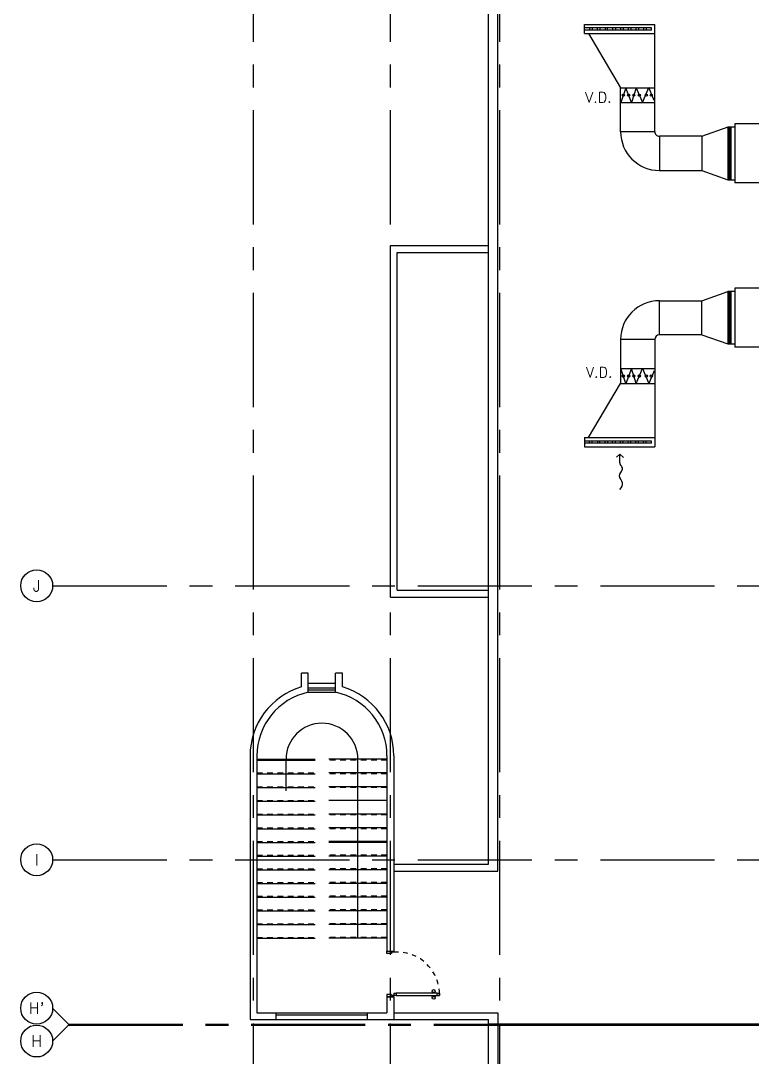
# Model space of a CAD drawing. Extents: x 88808.2 to 88901.9, y 39921.6 to 40000.1.
# Drawn here: x 88808.23 to 88824.26, y 39955.37 to 39978.07 of the extents above; entities that cross this region are included whole.
import ezdxf
from ezdxf.enums import TextEntityAlignment as Align

# ---------------------------------------------------------------- set-up
doc = ezdxf.new("R2010")
doc.units = 0
doc.header["$MEASUREMENT"] = 0
for name, pattern in [('CENTERX2', [4, 2.5, -0.5, 0.5, -0.5]), ('HIDDEN', [0.375, 0.25, -0.125]), ('HIDDEN2', [0.1875, 0.125, -0.0625])]:
    doc.linetypes.add(name, pattern=pattern)
for name, color, linetype in [('AX', 11, 'CONTINUOUS'), ('AX-CR', 7, 'CONTINUOUS'), ('AX-TXT', 6, 'CONTINUOUS'), ('AXES', 11, 'CENTERX2'), ('DOOR', 11, 'CONTINUOUS'), ('DUCT', 6, 'CONTINUOUS'), ('EJ', 11, 'CONTINUOUS'), ('PROJ-L', 11, 'CONTINUOUS'), ('ROOF', 11, 'CONTINUOUS'), ('SAD', 6, 'CONTINUOUS'), ('STR', 11, 'CONTINUOUS'), ('WALL', 11, 'CONTINUOUS'), ('WIN', 11, 'CONTINUOUS')]:
    doc.layers.add(name, color=color, linetype=linetype)
doc.styles.add('ROMANS', font='ROMANS.shx')
doc.styles.add('STYLE1', font='romanc.shx', dxfattribs={"height": 200})

# ---------------------------------------------------------------- blocks, each defined once
blk = doc.blocks.new('AXL')
at = {"layer": 'AX-CR'}
blk.add_circle((-350, 0), 350, dxfattribs=at)
at = {"layer": 'AX-TXT', "style": 'ROMANS'}
blk.add_attdef('AX', text='', height=250, dxfattribs=at).set_placement((-350, 0), align=Align.MIDDLE)
blk = doc.blocks.new('STL-DR')
at = {"layer": 'DOOR', "color": 0, "linetype": 'ByBlock'}
blk.add_line((0, -150), (0, 0), dxfattribs=at)
at = {"layer": 'DOOR', "linetype": 'ByBlock'}
for p, q in [((50, 0), (0, 0)), ((50, -100), (50, 0)), ((0, -150), (25, -150)), ((25, -150), (25, -100)), ((25, -100), (50, -100)), ((25, -200), (25, -150)), ((75, -150), (25, -150)), ((25, -200), (25, -1100)), ((75, -200), (25, -200)), ((75, -150), (75, -200)), ((75, -1100), (75, -200)), ((950, 0), (1000, 0)), ((950, -100), (950, 0)), ((975, -100), (950, -100)), ((975, -150), (975, -100)), ((1000, -150), (975, -150)), ((1000, 0), (1000, -150)), ((9, -1055), (9, -990)), ((18, -990), (9, -990)), ((18, -1055), (9, -1055)), ((25, -978), (18, -978)), ((18, -978), (18, -1068)), ((18, -1055), (18, -990)), ((25, -1068), (18, -1068)), ((25, -1100), (25, -1150)), ((25, -1100), (75, -1100)), ((75, -978), (82, -978)), ((75, -1068), (82, -1068)), ((75, -1100), (75, -1150)), ((82, -978), (82, -1068)), ((82, -1055), (82, -990)), ((82, -990), (91, -990)), ((82, -1055), (91, -1055)), ((91, -1055), (91, -990)), ((75, -1150), (25, -1150)), ((25, -1150), (75, -1150))]:
    blk.add_line(p, q, dxfattribs=at)
for centre in [(-24, -1023), (124, -1023)]:
    blk.add_circle(centre, 32.4, dxfattribs=at)
at = {"layer": 'DOOR', "linetype": 'HIDDEN', "ltscale": 0.5}
blk.add_arc((50, -223), 928, 271.544, 4.4816, dxfattribs=at)
at = {"layer": 'WALL'}
for p, q in [((0, 0), (0, -150)), ((0, 0), (0, -150)), ((1000, 0), (1000, -150))]:
    blk.add_line(p, q, dxfattribs=at)

msp = doc.modelspace()

# ---------------------------------------------------------------- hatches: boundary and pattern name
at = {"layer": 'DUCT', "linetype": 'Continuous'}
h = msp.add_hatch(dxfattribs=at)
h.set_pattern_fill('ANSI37', color=11, scale=200, style=0)
h.set_pattern_definition([(45.0000004, (88458.732168, 39703.525415), (-0.0176776693, 0.0176776696), []), (134.9999996, (88458.732168, 39703.525415), (-0.0176776693, -0.0176776696), [])])
h.paths.add_polyline_path([(88823.722, 39974.593), (88823.787, 39974.593), (88823.787, 39975.748), (88823.722, 39975.748)])
h = msp.add_hatch(dxfattribs=at)
h.set_pattern_fill('ANSI37', color=11, scale=200, style=0)
h.set_pattern_definition([(45.0000004, (88458.732168, 39699.92919), (-0.0176776693, 0.0176776696), []), (134.9999996, (88458.732168, 39699.92919), (-0.0176776693, -0.0176776696), [])])
h.paths.add_polyline_path([(88823.722, 39970.996), (88823.787, 39970.996), (88823.787, 39972.151), (88823.722, 39972.151)])

# ---------------------------------------------------------------- linework, layer by layer
at = {"layer": 'AXES'}
for p, q in [((88813.33, 39921.615), (88813.33, 39999.428)), ((88816.33, 39921.615), (88816.33, 39999.428)), ((88818.73, 39921.615), (88818.73, 39999.428)), ((88808.93, 39965.7), (88876.97, 39965.7)), ((88808.93, 39959.7), (88876.97, 39959.7)), ((88809.28, 39956.1), (88808.93, 39956.45)), ((88809.28, 39956.08), (88808.93, 39955.73)), ((88809.28, 39956.1), (88876.97, 39956.1)), ((88809.28, 39956.08), (88876.97, 39956.08))]:
    msp.add_line(p, q, dxfattribs=at)
at = {"layer": 'DUCT'}
for p, q in [((88820.582, 39977.794), (88820.582, 39977.994)), ((88820.582, 39977.994), (88822.123, 39977.994)), ((88822.123, 39976.606), (88822.123, 39977.994)), ((88820.582, 39977.794), (88822.123, 39977.794)), ((88820.673, 39977.794), (88821.373, 39976.606)), ((88821.909, 39977.794), (88822.008, 39977.794)), ((88822.008, 39977.794), (88822.047, 39977.794)), ((88822.123, 39975.645), (88822.123, 39977.509)), ((88821.373, 39975.645), (88821.373, 39976.606)), ((88823.154, 39975.545), (88823.727, 39975.748)), ((88822.123, 39975.645), (88821.373, 39975.645)), ((88823.154, 39975.545), (88822.223, 39975.545)), ((88822.223, 39975.545), (88822.223, 39974.795)), ((88823.154, 39975.545), (88823.154, 39974.795)), ((88822.223, 39974.795), (88823.154, 39974.795)), ((88823.154, 39974.795), (88823.722, 39974.593)), ((88823.154, 39971.944), (88823.722, 39972.146)), ((88822.223, 39971.944), (88823.154, 39971.944)), ((88822.223, 39971.194), (88822.223, 39971.944)), ((88823.154, 39971.194), (88823.154, 39971.944)), ((88823.154, 39971.194), (88822.223, 39971.194)), ((88823.154, 39971.194), (88823.722, 39970.996)), ((88821.373, 39971.094), (88821.373, 39970.133)), ((88822.123, 39971.094), (88821.373, 39971.094)), ((88822.123, 39971.094), (88822.123, 39969.23)), ((88820.673, 39968.945), (88821.373, 39970.133)), ((88822.123, 39970.133), (88822.123, 39968.745)), ((88820.582, 39968.945), (88822.123, 39968.945)), ((88820.582, 39968.945), (88820.582, 39968.745)), ((88821.909, 39968.945), (88822.008, 39968.945)), ((88822.008, 39968.945), (88822.047, 39968.945)), ((88820.582, 39968.745), (88822.123, 39968.745)), ((88821.353, 39968.583), (88821.283, 39968.513)), ((88821.353, 39968.583), (88821.435, 39968.507)), ((88821.353, 39968.39), (88821.353, 39968.583))]:
    msp.add_line(p, q, dxfattribs=at)
at = {"layer": 'DUCT', "color": 3, "linetype": 'HIDDEN', "ltscale": 450}
for p, q in [((88822.047, 39977.919), (88820.582, 39977.919)), ((88822.047, 39977.869), (88820.582, 39977.869)), ((88822.047, 39977.869), (88822.047, 39977.919)), ((88822.047, 39968.87), (88820.582, 39968.87)), ((88822.047, 39968.82), (88820.582, 39968.82)), ((88822.047, 39968.82), (88822.047, 39968.87))]:
    msp.add_line(p, q, dxfattribs=at)
at = {"layer": 'DUCT', "color": 3}
for p, q in [((88820.693, 39977.919), (88820.693, 39977.869)), ((88820.749, 39977.919), (88820.749, 39977.869)), ((88820.867, 39977.869), (88820.867, 39977.919)), ((88820.92, 39977.919), (88820.92, 39977.869)), ((88821.035, 39977.919), (88821.035, 39977.869)), ((88821.088, 39977.869), (88821.088, 39977.919)), ((88821.198, 39977.919), (88821.198, 39977.869)), ((88821.259, 39977.919), (88821.259, 39977.869)), ((88821.37, 39977.919), (88821.37, 39977.869)), ((88821.429, 39977.919), (88821.429, 39977.869)), ((88821.539, 39977.919), (88821.539, 39977.869)), ((88821.595, 39977.919), (88821.595, 39977.869)), ((88821.706, 39977.919), (88821.706, 39977.869)), ((88821.765, 39977.919), (88821.765, 39977.869)), ((88821.875, 39977.919), (88821.875, 39977.869)), ((88821.932, 39977.919), (88821.932, 39977.869)), ((88821.373, 39976.606), (88821.976, 39976.606)), ((88821.373, 39976.606), (88822.123, 39976.606)), ((88821.487, 39976.606), (88821.377, 39976.283)), ((88821.615, 39976.283), (88821.487, 39976.606)), ((88821.711, 39976.606), (88821.615, 39976.283)), ((88821.711, 39976.606), (88821.854, 39976.283)), ((88821.854, 39976.283), (88821.993, 39976.609)), ((88822.107, 39976.328), (88821.993, 39976.609)), ((88821.373, 39976.283), (88822.123, 39976.283)), ((88821.373, 39970.456), (88822.123, 39970.456)), ((88821.487, 39970.133), (88821.377, 39970.456)), ((88821.615, 39970.456), (88821.487, 39970.133)), ((88821.711, 39970.133), (88821.615, 39970.456)), ((88821.711, 39970.133), (88821.854, 39970.456)), ((88821.854, 39970.456), (88821.993, 39970.13)), ((88822.107, 39970.411), (88821.993, 39970.13)), ((88821.373, 39970.133), (88822.123, 39970.133)), ((88821.373, 39970.133), (88821.976, 39970.133)), ((88820.693, 39968.82), (88820.693, 39968.87)), ((88820.749, 39968.82), (88820.749, 39968.87)), ((88820.867, 39968.87), (88820.867, 39968.82)), ((88820.92, 39968.82), (88820.92, 39968.87)), ((88821.035, 39968.82), (88821.035, 39968.87)), ((88821.088, 39968.87), (88821.088, 39968.82)), ((88821.198, 39968.82), (88821.198, 39968.87)), ((88821.259, 39968.82), (88821.259, 39968.87)), ((88821.37, 39968.82), (88821.37, 39968.87)), ((88821.429, 39968.82), (88821.429, 39968.87)), ((88821.539, 39968.82), (88821.539, 39968.87)), ((88821.595, 39968.82), (88821.595, 39968.87)), ((88821.706, 39968.82), (88821.706, 39968.87)), ((88821.765, 39968.82), (88821.765, 39968.87)), ((88821.875, 39968.82), (88821.875, 39968.87)), ((88821.932, 39968.82), (88821.932, 39968.87))]:
    msp.add_line(p, q, dxfattribs=at)
at = {"layer": 'DUCT', "color": 3, "linetype": 'Continuous'}
for p, q in [((88823.722, 39975.748), (88823.875, 39975.748)), ((88823.722, 39975.748), (88823.722, 39974.593)), ((88823.787, 39975.748), (88823.787, 39974.593)), ((88823.722, 39974.593), (88823.875, 39974.593)), ((88823.722, 39972.151), (88823.875, 39972.151)), ((88823.722, 39972.151), (88823.722, 39970.996)), ((88823.787, 39972.151), (88823.787, 39970.996)), ((88823.722, 39970.996), (88823.875, 39970.996))]:
    msp.add_line(p, q, dxfattribs=at)
at = {"layer": 'DUCT', "color": 6, "linetype": 'Continuous'}
for p, q in [((88823.875, 39975.815), (88823.875, 39974.525)), ((88823.875, 39975.815), (88823.875, 39974.525)), ((88823.875, 39972.219), (88823.875, 39970.929)), ((88823.875, 39972.219), (88823.875, 39970.929))]:
    msp.add_line(p, q, dxfattribs=at)
at = {"layer": 'DUCT', "color": 3}
for centre in [(88821.432, 39976.445), (88821.551, 39976.445), (88821.663, 39976.445), (88821.782, 39976.445), (88821.939, 39976.445), (88822.046, 39976.445), (88821.432, 39970.294), (88821.551, 39970.294), (88821.663, 39970.294), (88821.782, 39970.294), (88821.939, 39970.294), (88822.046, 39970.294)]:
    msp.add_ellipse(centre, major_axis=(-0.0177, 0.0177), ratio=1, start_param=3.926991, end_param=10.210176, dxfattribs=at)
at = {"layer": 'DUCT'}
for centre, major_axis, start_param, end_param in [((88822.223, 39975.645), (-0.601, 0.601), 0.785398, 2.356194), ((88822.223, 39975.645), (0.0707, 0.0707), 2.356194, 3.926991), ((88822.223, 39971.094), (0.601, 0.601), 0.785398, 2.356194), ((88822.223, 39971.094), (-0.0707, 0.0707), -0.785398, 0.785398), ((88821.398, 39968.39), (-0.0318, 0.0318), 0.785398, 1.486983)]:
    msp.add_ellipse(centre, major_axis=major_axis, ratio=1, start_param=start_param, end_param=end_param, dxfattribs=at)
msp.add_open_spline([(88821.359, 39967.809), (88821.393, 39967.858), (88821.462, 39967.96), (88821.285, 39968.106), (88821.456, 39968.242), (88821.394, 39968.326), (88821.363, 39968.361)], degree=3, knots=[0, 0, 0, 0, 347.989009, 719.951291, 1079.148431, 1350.181819, 1350.181819, 1350.181819, 1350.181819], dxfattribs=at)
at = {"layer": 'EJ'}
for p, q in [((88818.48, 39956.1), (88894.046, 39956.1)), ((88818.48, 39956.08), (88894.046, 39956.08))]:
    msp.add_line(p, q, dxfattribs=at)
at = {"layer": 'PROJ-L'}
for p, q in [((88816.33, 39965.451), (88816.33, 39973.15)), ((88816.33, 39973.15), (88818.48, 39973.15)), ((88816.48, 39965.601), (88816.48, 39973)), ((88816.48, 39973), (88818.48, 39973)), ((88816.48, 39965.601), (88818.48, 39965.601)), ((88816.33, 39965.451), (88818.48, 39965.451))]:
    msp.add_line(p, q, dxfattribs=at)
at = {"layer": 'ROOF', "color": 0, "linetype": 'Continuous'}
for p, q in [((88818.48, 39959.6), (88818.48, 39987.55)), ((88818.68, 39959.45), (88818.68, 39987.35)), ((88818.48, 39928.23), (88818.48, 39956.2)), ((88818.68, 39956.35), (88818.68, 39950.33))]:
    msp.add_line(p, q, dxfattribs=at)
at = {"layer": 'ROOF'}
for p, q in [((88816.405, 39959.6), (88818.48, 39959.6)), ((88816.405, 39959.45), (88818.68, 39959.45)), ((88816.405, 39956.35), (88818.68, 39956.35)), ((88816.405, 39956.2), (88818.48, 39956.2)), ((88851.13, 39956.1), (88818.48, 39956.1)), ((88851.13, 39956.08), (88818.48, 39956.08))]:
    msp.add_line(p, q, dxfattribs=at)
at = {"layer": 'SAD', "color": 6}
for p, q in [((88827.205, 39975.815), (88823.875, 39975.815)), ((88827.205, 39974.525), (88823.875, 39974.525)), ((88827.205, 39972.219), (88823.875, 39972.219)), ((88827.205, 39970.929), (88823.875, 39970.929))]:
    msp.add_line(p, q, dxfattribs=at)
at = {"layer": 'STR'}
for p, q in [((88813.405, 39961.9), (88814.68, 39961.9)), ((88813.405, 39961.88), (88814.68, 39961.88)), ((88814.043, 39961.207), (88814.043, 39961.902)), ((88816.255, 39961.9), (88814.98, 39961.9)), ((88815.618, 39957.98), (88815.618, 39961.902)), ((88813.405, 39961.58), (88814.68, 39961.58)), ((88816.255, 39961.6), (88814.98, 39961.6)), ((88813.405, 39961.28), (88814.68, 39961.28)), ((88816.255, 39961.3), (88814.98, 39961.3)), ((88813.405, 39960.98), (88814.68, 39960.98)), ((88816.255, 39961), (88814.98, 39961)), ((88813.405, 39960.68), (88814.68, 39960.68)), ((88816.255, 39960.7), (88814.98, 39960.7)), ((88813.405, 39960.38), (88814.68, 39960.38)), ((88816.255, 39960.4), (88814.98, 39960.4)), ((88813.405, 39960.08), (88814.68, 39960.08)), ((88816.255, 39960.1), (88814.98, 39960.1)), ((88816.255, 39960.08), (88814.98, 39960.08)), ((88813.405, 39959.78), (88814.68, 39959.78)), ((88816.255, 39959.78), (88814.98, 39959.78)), ((88813.405, 39959.48), (88814.68, 39959.48)), ((88816.255, 39959.48), (88814.98, 39959.48)), ((88813.405, 39959.18), (88814.68, 39959.18)), ((88816.255, 39959.18), (88814.98, 39959.18)), ((88813.405, 39958.88), (88814.68, 39958.88)), ((88816.255, 39958.88), (88814.98, 39958.88)), ((88813.405, 39958.58), (88814.68, 39958.58)), ((88816.255, 39958.58), (88814.98, 39958.58)), ((88813.405, 39958.28), (88814.68, 39958.28)), ((88816.255, 39958.28), (88814.98, 39958.28)), ((88813.405, 39957.98), (88814.68, 39957.98)), ((88816.255, 39957.98), (88814.98, 39957.98))]:
    msp.add_line(p, q, dxfattribs=at)
at = {"layer": 'STR', "linetype": 'HIDDEN2'}
for p, q in [((88813.405, 39961.9), (88814.68, 39961.9)), ((88813.405, 39961.88), (88814.68, 39961.88)), ((88816.255, 39961.88), (88814.98, 39961.88)), ((88813.405, 39961.6), (88814.68, 39961.6)), ((88816.255, 39961.58), (88814.98, 39961.58)), ((88813.405, 39961.3), (88814.68, 39961.3)), ((88816.255, 39961.28), (88814.98, 39961.28)), ((88813.405, 39961), (88814.68, 39961)), ((88813.405, 39960.98), (88814.68, 39960.98)), ((88813.405, 39960.7), (88814.68, 39960.7)), ((88816.255, 39960.68), (88814.98, 39960.68)), ((88813.405, 39960.4), (88814.68, 39960.4)), ((88816.255, 39960.38), (88814.98, 39960.38)), ((88813.405, 39960.1), (88814.68, 39960.1)), ((88813.405, 39959.8), (88814.68, 39959.8)), ((88816.255, 39959.8), (88814.98, 39959.8)), ((88813.405, 39959.5), (88814.68, 39959.5)), ((88816.255, 39959.5), (88814.98, 39959.5)), ((88813.405, 39959.2), (88814.68, 39959.2)), ((88816.255, 39959.2), (88814.98, 39959.2)), ((88813.405, 39958.9), (88814.68, 39958.9)), ((88816.255, 39958.9), (88814.98, 39958.9)), ((88813.405, 39958.6), (88814.68, 39958.6)), ((88816.255, 39958.6), (88814.98, 39958.6)), ((88813.405, 39958.3), (88814.68, 39958.3)), ((88816.255, 39958.3), (88814.98, 39958.3)), ((88813.405, 39958), (88814.68, 39958)), ((88816.255, 39958), (88814.98, 39958))]:
    msp.add_line(p, q, dxfattribs=at)
at = {"layer": 'STR'}
msp.add_arc((88814.83, 39961.902), 0.787, 0, 180, dxfattribs=at)
at = {"layer": 'WALL'}
for p, q in [((88814.38, 39963.484), (88814.38, 39963.784)), ((88814.53, 39963.784), (88814.38, 39963.784)), ((88814.53, 39963.368), (88814.53, 39963.784)), ((88815.13, 39963.368), (88815.13, 39963.784)), ((88815.28, 39963.784), (88815.13, 39963.784)), ((88815.28, 39963.484), (88815.28, 39963.784)), ((88813.255, 39961.975), (88813.255, 39956.2)), ((88813.405, 39961.975), (88813.405, 39956.35)), ((88816.255, 39961.975), (88816.255, 39957.7)), ((88816.405, 39961.975), (88816.405, 39957.7)), ((88816.255, 39956.7), (88816.255, 39956.35)), ((88816.405, 39956.7), (88816.405, 39956.2)), ((88813.255, 39956.2), (88813.83, 39956.2)), ((88813.405, 39956.35), (88813.83, 39956.35)), ((88813.83, 39956.2), (88813.83, 39956.35)), ((88815.83, 39956.2), (88815.83, 39956.35)), ((88815.83, 39956.35), (88816.255, 39956.35)), ((88815.83, 39956.2), (88816.405, 39956.2))]:
    msp.add_line(p, q, dxfattribs=at)
for radius, start, end in [(1.575, 106.6016, 180), (1.575, 360, 73.3984), (1.425, 102.1532, 180), (1.425, 360, 77.8468)]:
    msp.add_arc((88814.83, 39961.975), radius, start, end, dxfattribs=at)
at = {"layer": 'WIN'}
for p, q in [((88814.53, 39963.568), (88815.13, 39963.568)), ((88814.53, 39963.468), (88815.13, 39963.468)), ((88814.53, 39963.418), (88815.13, 39963.418)), ((88814.53, 39963.368), (88815.13, 39963.368)), ((88813.83, 39956.35), (88815.83, 39956.35)), ((88813.83, 39956.3), (88815.83, 39956.3)), ((88813.83, 39956.2), (88815.83, 39956.2))]:
    msp.add_line(p, q, dxfattribs=at)

# ---------------------------------------------------------------- block references
at = {"layer": 'AX', "xscale": 0.001, "yscale": 0.001, "zscale": 0.001}
for p, values in [((88808.93, 39965.7), {'AX': 'J'}), ((88808.93, 39959.7), {'AX': 'I'}), ((88808.93, 39956.45), {'AX': "H'"}), ((88808.93, 39955.73), {'AX': 'H'})]:
    msp.add_blockref('AXL', p, dxfattribs=at).add_auto_attribs(values)
at = {"layer": 'DOOR', "color": 1, "xscale": 0.001, "yscale": 0.001, "zscale": 0.001, "rotation": 90}
msp.add_blockref('STL-DR', (88816.255, 39956.7), dxfattribs=at)

# ---------------------------------------------------------------- texts
at = {"layer": 'SAD', "color": 2, "style": 'STYLE1', "width": 1}
for p in [(88820.596, 39976.281), (88820.614, 39970.258)]:
    msp.add_text('V.D.', height=0.23, dxfattribs=at).set_placement(p)

doc.saveas('drawing.dxf')
